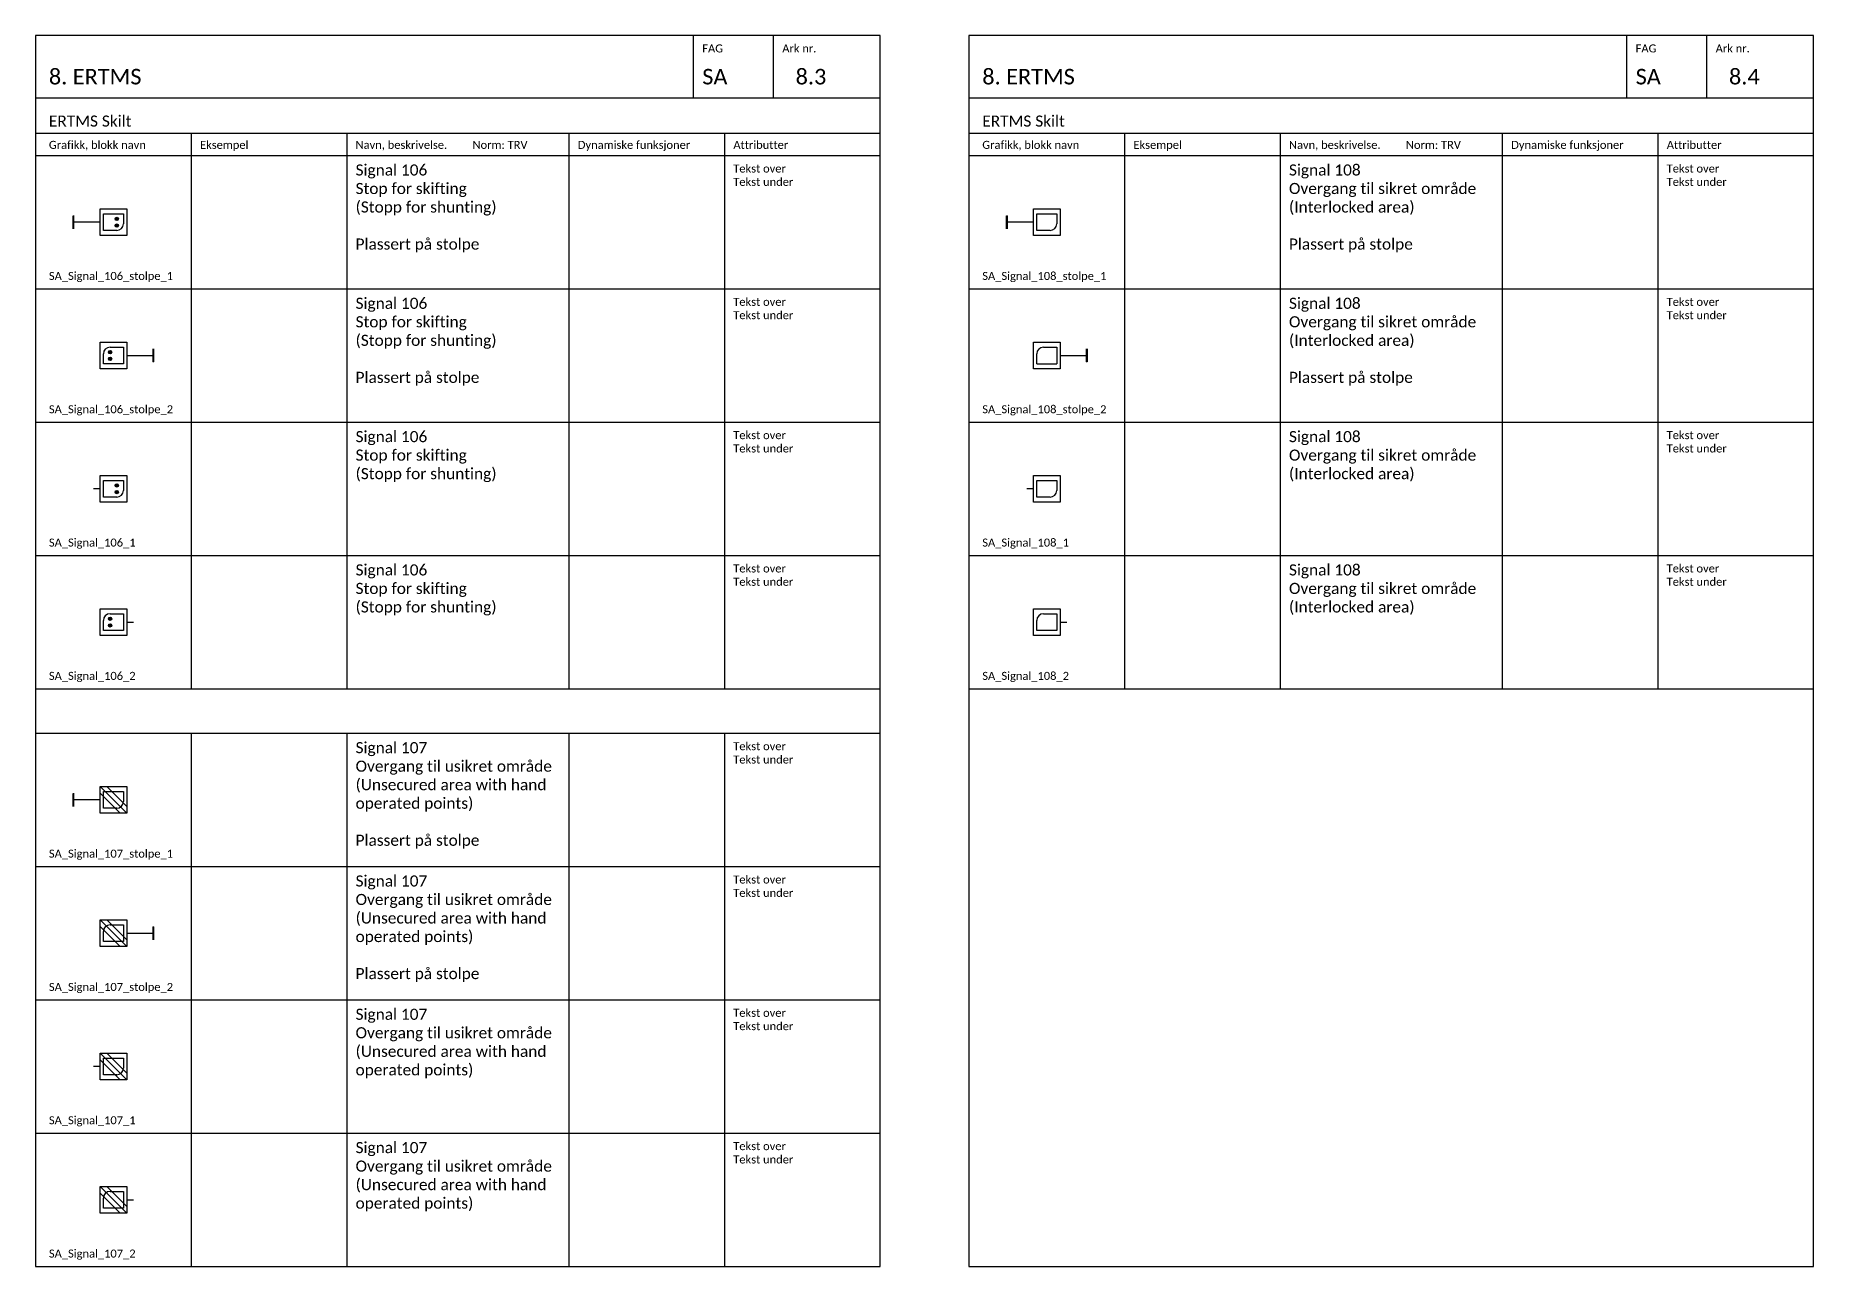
# Model space of a CAD drawing. Header units: millimetres. Extents: x -210 to 2500, y -2763 to 277.
# Drawn here: x 420 to 820, y -2149 to -1872 of the extents above; entities that cross this region are included whole.
import ezdxf
from ezdxf.enums import TextEntityAlignment as Align

# ---------------------------------------------------------------- set-up
doc = ezdxf.new("R2010")
doc.units = ezdxf.units.MM
for name, color, linetype in [('RAMME', 5, 'Continuous'), ('RAMME SYMBOLER', 4, 'Continuous'), ('RAMME TEKST', 7, 'Continuous'), ('SIG-Signaler', 2, 'Continuous'), ('SIG_ATT_Tekst25', 2, 'Continuous')]:
    doc.layers.add(name, color=color, linetype=linetype)
doc.styles.add('Calibri', font='calibri.ttf')
doc.styles.add('ISOCP', font='isocp.shx', dxfattribs={"width": 0.9})

# ---------------------------------------------------------------- blocks, each defined once
blk = doc.blocks.new('SA_Signal_106_stolpe_1')
h = blk.add_hatch(color=256)
h.dxf.hatch_style = 1
h.paths.add_polyline_path([(10.125, 0.75, 1), (9.375, 0.75, 1)])
h = blk.add_hatch(color=256)
h.dxf.hatch_style = 1
h.paths.add_polyline_path([(10.125, -0.75, 1), (9.375, -0.75, 1)])
at = {"color": 0, "linetype": 'ByBlock', "lineweight": -2}
for p, q in [((0, 1.5), (0, -1.5)), ((6.75, -1.875), (6.75, 1.875)), ((6.75, 1.875), (11.25, 1.875)), ((11.25, 1.875), (11.25, -0.375)), ((9.75, -1.875), (6.75, -1.875))]:
    blk.add_line(p, q, dxfattribs=at)
at = {"color": 0, "linetype": 'ByBlock', "lineweight": -2, "const_width": 0.5}
blk.add_lwpolyline([(0, -1.5), (0, 1.5)], dxfattribs=at)
at = {"color": 0, "linetype": 'ByBlock', "lineweight": -2}
blk.add_lwpolyline([(6, 0), (0, 0)], dxfattribs=at)
blk.add_lwpolyline([(12, -3), (6, -3), (6, 3), (12, 3)], close=True, dxfattribs=at)
for centre in [(9.75, 0.75), (9.75, -0.75)]:
    blk.add_circle(centre, 0.375)
blk.add_arc((9.75, -0.375), 1.5, 270, 0)
at = {"layer": 'SIG_ATT_Tekst25', "style": 'ISOCP', "width": 0.9}
for tag, p in [('TEKSTOVER', (9, 6)), ('TEKSTUNDER', (9, -6))]:
    blk.add_attdef(tag, text='', height=2.5, dxfattribs=at).set_placement(p, align=Align.MIDDLE_CENTER)
blk = doc.blocks.new('SA_Signal_106_stolpe_2')
h = blk.add_hatch(color=256)
h.dxf.hatch_style = 1
h.paths.add_polyline_path([(-9.375, 0.75, 1), (-10.125, 0.75, 1)])
h = blk.add_hatch(color=256)
h.dxf.hatch_style = 1
h.paths.add_polyline_path([(-9.375, -0.75, 1), (-10.125, -0.75, 1)])
at = {"color": 0, "linetype": 'ByBlock', "lineweight": -2}
for p, q in [((-11.25, -1.875), (-11.25, 0.375)), ((-9.75, 1.875), (-6.75, 1.875)), ((-6.75, 1.875), (-6.75, -1.875)), ((0, -1.5), (0, 1.5)), ((-6.75, -1.875), (-11.25, -1.875))]:
    blk.add_line(p, q, dxfattribs=at)
blk.add_lwpolyline([(-12, 3), (-6, 3), (-6, -3), (-12, -3)], close=True, dxfattribs=at)
blk.add_lwpolyline([(-6, 0), (0, 0)], dxfattribs=at)
at = {"color": 0, "linetype": 'ByBlock', "lineweight": -2, "const_width": 0.5}
blk.add_lwpolyline([(0, 1.5), (0, -1.5)], dxfattribs=at)
for centre in [(-9.75, 0.75), (-9.75, -0.75)]:
    blk.add_circle(centre, 0.375)
blk.add_arc((-9.75, 0.375), 1.5, 90, 180)
at = {"layer": 'SIG_ATT_Tekst25', "style": 'ISOCP', "width": 0.9}
for tag, p in [('TEKSTOVER', (-9, 6)), ('TEKSTUNDER', (-9, -6))]:
    blk.add_attdef(tag, text='', height=2.5, dxfattribs=at).set_placement(p, align=Align.MIDDLE_CENTER)
blk = doc.blocks.new('SA_Signal_106_1')
h = blk.add_hatch(color=256)
h.dxf.hatch_style = 1
h.paths.add_polyline_path([(5.625, 0.75, 1), (4.875, 0.75, 1)])
h = blk.add_hatch(color=256)
h.dxf.hatch_style = 1
h.paths.add_polyline_path([(5.625, -0.75, 1), (4.875, -0.75, 1)])
at = {"color": 0, "linetype": 'ByBlock', "lineweight": -2}
for p, q in [((2.25, -1.875), (2.25, 1.875)), ((2.25, 1.875), (6.75, 1.875)), ((6.75, 1.875), (6.75, -0.375)), ((5.25, -1.875), (2.25, -1.875))]:
    blk.add_line(p, q, dxfattribs=at)
blk.add_lwpolyline([(1.5, 0), (0, 0)], dxfattribs=at)
blk.add_lwpolyline([(7.5, -3), (1.5, -3), (1.5, 3), (7.5, 3)], close=True, dxfattribs=at)
for centre in [(5.25, 0.75), (5.25, -0.75)]:
    blk.add_circle(centre, 0.375)
blk.add_arc((5.25, -0.375), 1.5, 270, 0)
at = {"layer": 'SIG_ATT_Tekst25', "style": 'ISOCP', "width": 0.9}
for tag, p in [('TEKSTOVER', (4.5, 6)), ('TEKSTUNDER', (4.5, -6))]:
    blk.add_attdef(tag, text='', height=2.5, dxfattribs=at).set_placement(p, align=Align.MIDDLE_CENTER)
blk = doc.blocks.new('SA_Signal_106_2')
h = blk.add_hatch(color=256)
h.dxf.hatch_style = 1
h.paths.add_polyline_path([(-4.875, 0.75, 1), (-5.625, 0.75, 1)])
h = blk.add_hatch(color=256)
h.dxf.hatch_style = 1
h.paths.add_polyline_path([(-4.875, -0.75, 1), (-5.625, -0.75, 1)])
at = {"color": 0, "linetype": 'ByBlock', "lineweight": -2}
for p, q in [((-6.75, -1.875), (-6.75, 0.375)), ((-5.25, 1.875), (-2.25, 1.875)), ((-2.25, 1.875), (-2.25, -1.875)), ((-2.25, -1.875), (-6.75, -1.875))]:
    blk.add_line(p, q, dxfattribs=at)
blk.add_lwpolyline([(-7.5, 3), (-1.5, 3), (-1.5, -3), (-7.5, -3)], close=True, dxfattribs=at)
blk.add_lwpolyline([(-1.5, 0), (0, 0)], dxfattribs=at)
for centre in [(-5.25, 0.75), (-5.25, -0.75)]:
    blk.add_circle(centre, 0.375)
blk.add_arc((-5.25, 0.375), 1.5, 90, 180)
at = {"layer": 'SIG_ATT_Tekst25', "style": 'ISOCP', "width": 0.9}
for tag, p in [('TEKSTOVER', (-4.5, 6)), ('TEKSTUNDER', (-4.5, -6))]:
    blk.add_attdef(tag, text='', height=2.5, dxfattribs=at).set_placement(p, align=Align.MIDDLE_CENTER)
blk = doc.blocks.new('SA_Signal_107_stolpe_1')
at = {"color": 0, "linetype": 'ByBlock', "lineweight": -2}
for p, q in [((0, 1.5), (0, -1.5)), ((6.75, -1.875), (6.75, 1.875)), ((6.75, 1.875), (11.25, 1.875)), ((11.25, 1.875), (11.25, -0.375)), ((9.75, -1.875), (6.75, -1.875))]:
    blk.add_line(p, q, dxfattribs=at)
at = {"color": 0, "linetype": 'ByBlock', "lineweight": -2, "const_width": 0.5}
blk.add_lwpolyline([(0, -1.5), (0, 1.5)], dxfattribs=at)
at = {"color": 0, "linetype": 'ByBlock', "lineweight": -2}
for points in [[(6, 0), (0, 0)], [(6, 3), (12, -3)], [(6, 1.5), (10.5, -3)], [(7.5, 3), (12, -1.5)]]:
    blk.add_lwpolyline(points, dxfattribs=at)
blk.add_lwpolyline([(12, -3), (6, -3), (6, 3), (12, 3)], close=True, dxfattribs=at)
blk.add_arc((9.75, -0.375), 1.5, 270, 0)
at = {"layer": 'SIG_ATT_Tekst25', "style": 'ISOCP', "width": 0.9}
for tag, p in [('TEKSTOVER', (9, 6)), ('TEKSTUNDER', (9, -6))]:
    blk.add_attdef(tag, text='', height=2.5, dxfattribs=at).set_placement(p, align=Align.MIDDLE_CENTER)
blk = doc.blocks.new('SA_Signal_107_stolpe_2')
at = {"color": 0, "linetype": 'ByBlock', "lineweight": -2}
for p, q in [((-11.25, -1.875), (-11.25, 0.375)), ((-9.75, 1.875), (-6.75, 1.875)), ((-6.75, 1.875), (-6.75, -1.875)), ((0, -1.5), (0, 1.5)), ((-6.75, -1.875), (-11.25, -1.875))]:
    blk.add_line(p, q, dxfattribs=at)
blk.add_lwpolyline([(-12, 3), (-6, 3), (-6, -3), (-12, -3)], close=True, dxfattribs=at)
for points in [[(-6, -3), (-12, 3)], [(-7.5, -3), (-12, 1.5)], [(-6, -1.5), (-10.5, 3)], [(-6, 0), (0, 0)]]:
    blk.add_lwpolyline(points, dxfattribs=at)
at = {"color": 0, "linetype": 'ByBlock', "lineweight": -2, "const_width": 0.5}
blk.add_lwpolyline([(0, 1.5), (0, -1.5)], dxfattribs=at)
blk.add_arc((-9.75, 0.375), 1.5, 90, 180)
at = {"layer": 'SIG_ATT_Tekst25', "style": 'ISOCP', "width": 0.9}
for tag, p in [('TEKSTOVER', (-9, 6)), ('TEKSTUNDER', (-9, -6))]:
    blk.add_attdef(tag, text='', height=2.5, dxfattribs=at).set_placement(p, align=Align.MIDDLE_CENTER)
blk = doc.blocks.new('SA_Signal_107_1')
at = {"color": 0, "linetype": 'ByBlock', "lineweight": -2}
for p, q in [((2.25, -1.875), (2.25, 1.875)), ((2.25, 1.875), (6.75, 1.875)), ((6.75, 1.875), (6.75, -0.375)), ((5.25, -1.875), (2.25, -1.875))]:
    blk.add_line(p, q, dxfattribs=at)
for points in [[(1.5, 0), (0, 0)], [(1.5, 3), (7.5, -3)], [(1.5, 1.5), (6, -3)], [(3, 3), (7.5, -1.5)]]:
    blk.add_lwpolyline(points, dxfattribs=at)
blk.add_lwpolyline([(7.5, -3), (1.5, -3), (1.5, 3), (7.5, 3)], close=True, dxfattribs=at)
blk.add_arc((5.25, -0.375), 1.5, 270, 0)
at = {"layer": 'SIG_ATT_Tekst25', "style": 'ISOCP', "width": 0.9}
for tag, p in [('TEKSTOVER', (4.5, 6)), ('TEKSTUNDER', (4.5, -6))]:
    blk.add_attdef(tag, text='', height=2.5, dxfattribs=at).set_placement(p, align=Align.MIDDLE_CENTER)
blk = doc.blocks.new('SA_Signal_107_2')
at = {"color": 0, "linetype": 'ByBlock', "lineweight": -2}
for p, q in [((-6.75, -1.875), (-6.75, 0.375)), ((-5.25, 1.875), (-2.25, 1.875)), ((-2.25, 1.875), (-2.25, -1.875)), ((-2.25, -1.875), (-6.75, -1.875))]:
    blk.add_line(p, q, dxfattribs=at)
blk.add_lwpolyline([(-7.5, 3), (-1.5, 3), (-1.5, -3), (-7.5, -3)], close=True, dxfattribs=at)
for points in [[(-1.5, -3), (-7.5, 3)], [(-3, -3), (-7.5, 1.5)], [(-1.5, -1.5), (-6, 3)], [(-1.5, 0), (0, 0)]]:
    blk.add_lwpolyline(points, dxfattribs=at)
blk.add_arc((-5.25, 0.375), 1.5, 90, 180)
at = {"layer": 'SIG_ATT_Tekst25', "style": 'ISOCP', "width": 0.9}
for tag, p in [('TEKSTOVER', (-4.5, 6)), ('TEKSTUNDER', (-4.5, -6))]:
    blk.add_attdef(tag, text='', height=2.5, dxfattribs=at).set_placement(p, align=Align.MIDDLE_CENTER)
blk = doc.blocks.new('SA_Signal_108_stolpe_1')
at = {"color": 0, "linetype": 'ByBlock', "lineweight": -2}
for p, q in [((0, 1.5), (0, -1.5)), ((6.75, -1.875), (6.75, 1.875)), ((6.75, 1.875), (11.25, 1.875)), ((11.25, 1.875), (11.25, -0.375)), ((9.75, -1.875), (6.75, -1.875))]:
    blk.add_line(p, q, dxfattribs=at)
at = {"color": 0, "linetype": 'ByBlock', "lineweight": -2, "const_width": 0.5}
blk.add_lwpolyline([(0, -1.5), (0, 1.5)], dxfattribs=at)
at = {"color": 0, "linetype": 'ByBlock', "lineweight": -2}
blk.add_lwpolyline([(6, 0), (0, 0)], dxfattribs=at)
blk.add_lwpolyline([(12, -3), (6, -3), (6, 3), (12, 3)], close=True, dxfattribs=at)
blk.add_arc((9.75, -0.375), 1.5, 270, 0)
at = {"layer": 'SIG_ATT_Tekst25', "style": 'ISOCP', "width": 0.9}
for tag, p in [('TEKSTOVER', (9, 6)), ('TEKSTUNDER', (9, -6))]:
    blk.add_attdef(tag, text='', height=2.5, dxfattribs=at).set_placement(p, align=Align.MIDDLE_CENTER)
blk = doc.blocks.new('SA_Signal_108_stolpe_2')
at = {"color": 0, "linetype": 'ByBlock', "lineweight": -2}
for p, q in [((-11.25, -1.875), (-11.25, 0.375)), ((-9.75, 1.875), (-6.75, 1.875)), ((-6.75, 1.875), (-6.75, -1.875)), ((0, -1.5), (0, 1.5)), ((-11.25, -1.875), (-6.75, -1.875))]:
    blk.add_line(p, q, dxfattribs=at)
blk.add_lwpolyline([(-12, 3), (-6, 3), (-6, -3), (-12, -3)], close=True, dxfattribs=at)
blk.add_lwpolyline([(-6, 0), (0, 0)], dxfattribs=at)
at = {"color": 0, "linetype": 'ByBlock', "lineweight": -2, "const_width": 0.5}
blk.add_lwpolyline([(0, 1.5), (0, -1.5)], dxfattribs=at)
blk.add_arc((-9.75, 0.375), 1.5, 90, 180)
at = {"layer": 'SIG_ATT_Tekst25', "style": 'ISOCP', "width": 0.9}
for tag, p in [('TEKSTOVER', (-9, 6)), ('TEKSTUNDER', (-9, -6))]:
    blk.add_attdef(tag, text='', height=2.5, dxfattribs=at).set_placement(p, align=Align.MIDDLE_CENTER)
blk = doc.blocks.new('SA_Signal_108_1')
at = {"color": 0, "linetype": 'ByBlock', "lineweight": -2}
for p, q in [((2.25, -1.875), (2.25, 1.875)), ((2.25, 1.875), (6.75, 1.875)), ((6.75, 1.875), (6.75, -0.375)), ((5.25, -1.875), (2.25, -1.875))]:
    blk.add_line(p, q, dxfattribs=at)
blk.add_lwpolyline([(1.5, 0), (0, 0)], dxfattribs=at)
blk.add_lwpolyline([(7.5, -3), (1.5, -3), (1.5, 3), (7.5, 3)], close=True, dxfattribs=at)
blk.add_arc((5.25, -0.375), 1.5, 270, 0)
at = {"layer": 'SIG_ATT_Tekst25', "style": 'ISOCP', "width": 0.9}
for tag, p in [('TEKSTOVER', (4.5, 6)), ('TEKSTUNDER', (4.5, -6))]:
    blk.add_attdef(tag, text='', height=2.5, dxfattribs=at).set_placement(p, align=Align.MIDDLE_CENTER)
blk = doc.blocks.new('SA_Signal_108_2')
at = {"color": 0, "linetype": 'ByBlock', "lineweight": -2}
for p, q in [((-6.75, -1.875), (-6.75, 0.375)), ((-5.25, 1.875), (-2.25, 1.875)), ((-2.25, 1.875), (-2.25, -1.875)), ((-2.25, -1.875), (-6.75, -1.875))]:
    blk.add_line(p, q, dxfattribs=at)
blk.add_lwpolyline([(-7.5, 3), (-1.5, 3), (-1.5, -3), (-7.5, -3)], close=True, dxfattribs=at)
blk.add_lwpolyline([(-1.5, 0), (0, 0)], dxfattribs=at)
blk.add_arc((-5.25, 0.375), 1.5, 90, 180)
at = {"layer": 'SIG_ATT_Tekst25', "style": 'ISOCP', "width": 0.9}
for tag, p in [('TEKSTOVER', (-4.5, 6)), ('TEKSTUNDER', (-4.5, -6))]:
    blk.add_attdef(tag, text='', height=2.5, dxfattribs=at).set_placement(p, align=Align.MIDDLE_CENTER)

msp = doc.modelspace()

# ---------------------------------------------------------------- linework, layer by layer
at = {"layer": 'RAMME'}
for points in [[(610, -1872), (420, -1872), (420, -2149), (610, -2149)], [(820, -1872), (630, -1872), (630, -2149), (820, -2149)]]:
    msp.add_lwpolyline(points, close=True, dxfattribs=at)
for points in [[(420, -1886), (610, -1886)], [(630, -1886), (820, -1886)]]:
    msp.add_lwpolyline(points, dxfattribs=at)
at = {"layer": 'RAMME SYMBOLER'}
for p, q in [((568, -1886), (568, -1872)), ((586, -1886), (586, -1872)), ((778, -1886), (778, -1872)), ((796, -1886), (796, -1872)), ((420, -1894), (610, -1894)), ((455, -1894), (455, -2019)), ((490, -1894), (490, -2019)), ((540, -1894), (540, -2019)), ((575, -1894), (575, -2019)), ((630, -1894), (820, -1894)), ((665, -1894), (665, -2019)), ((700, -1894), (700, -2019)), ((750, -1894), (750, -2019)), ((785, -1894), (785, -2019)), ((420, -1899), (610, -1899)), ((630, -1899), (820, -1899)), ((420, -1929), (610, -1929)), ((630, -1929), (820, -1929)), ((420, -1959), (610, -1959)), ((630, -1959), (820, -1959)), ((420, -1989), (610, -1989)), ((630, -1989), (820, -1989)), ((420, -2019), (610, -2019)), ((630, -2019), (820, -2019)), ((420, -2029), (610, -2029)), ((455, -2029), (455, -2149)), ((490, -2029), (490, -2149)), ((540, -2029), (540, -2149)), ((575, -2029), (575, -2149)), ((420, -2059), (610, -2059)), ((420, -2089), (610, -2089)), ((420, -2119), (610, -2119))]:
    msp.add_line(p, q, dxfattribs=at)

# ---------------------------------------------------------------- block references
at = {"layer": 'SIG-Signaler'}
for name, p in [('SA_Signal_106_stolpe_1', (428.5, -1914)), ('SA_Signal_108_stolpe_1', (638.5, -1914)), ('SA_Signal_106_stolpe_2', (446.5, -1944)), ('SA_Signal_108_stolpe_2', (656.5, -1944)), ('SA_Signal_106_1', (433, -1974)), ('SA_Signal_108_1', (643, -1974)), ('SA_Signal_106_2', (442, -2004)), ('SA_Signal_108_2', (652, -2004)), ('SA_Signal_107_stolpe_1', (428.5, -2044)), ('SA_Signal_107_stolpe_2', (446.5, -2074)), ('SA_Signal_107_1', (433, -2104)), ('SA_Signal_107_2', (442, -2134))]:
    msp.add_blockref(name, p, dxfattribs=at)

# ---------------------------------------------------------------- texts
at = {"layer": 'RAMME TEKST', "linetype": 'ByBlock', "style": 'Calibri'}
for s, height, p in [('FAG', 1.8, (570, -1875.8)), ('Ark nr.', 1.8, (588, -1875.8)), ('FAG', 1.8, (780, -1875.8)), ('Ark nr.', 1.8, (798, -1875.8)), ('8. ERTMS', 3.5, (423, -1883)), ('SA', 3.5, (570, -1883)), ('8.3', 3.5, (591, -1883)), ('8. ERTMS', 3.5, (633, -1883)), ('SA', 3.5, (780, -1883)), ('8.4', 3.5, (801, -1883)), ('ERTMS Skilt', 2.5, (423, -1892.5)), ('ERTMS Skilt', 2.5, (633, -1892.5)), ('Grafikk, blokk navn', 1.8, (423, -1897.5)), ('Eksempel', 1.8, (457, -1897.5)), ('Navn, beskrivelse.         Norm: TRV', 1.8, (492, -1897.5)), ('Dynamiske funksjoner', 1.8, (542, -1897.5)), ('Attributter', 1.8, (577, -1897.5)), ('Grafikk, blokk navn', 1.8, (633, -1897.5)), ('Eksempel', 1.8, (667, -1897.5)), ('Navn, beskrivelse.         Norm: TRV', 1.8, (702, -1897.5)), ('Dynamiske funksjoner', 1.8, (752, -1897.5)), ('Attributter', 1.8, (787, -1897.5)), ('SA_Signal_106_stolpe_1', 1.8, (423, -1927)), ('SA_Signal_108_stolpe_1', 1.8, (633, -1927)), ('SA_Signal_106_stolpe_2', 1.8, (423, -1957)), ('SA_Signal_108_stolpe_2', 1.8, (633, -1957)), ('SA_Signal_106_1', 1.8, (423, -1987)), ('SA_Signal_108_1', 1.8, (633, -1987)), ('SA_Signal_106_2', 1.8, (423, -2017)), ('SA_Signal_108_2', 1.8, (633, -2017)), ('SA_Signal_107_stolpe_1', 1.8, (423, -2057)), ('SA_Signal_107_stolpe_2', 1.8, (423, -2087)), ('SA_Signal_107_1', 1.8, (423, -2117)), ('SA_Signal_107_2', 1.8, (423, -2147))]:
    msp.add_text(s, height=height, dxfattribs=at).set_placement(p)
at = {"layer": 'RAMME TEKST', "lineweight": -2, "char_height": 2.5, "width": 46, "attachment_point": 1, "style": 'Calibri'}
for s, insert in [('Signal 106\\PStop for skifting\\P(Stopp for shunting)\\P\\PPlassert på stolpe', (492, -1901)), ('Signal 108\\POvergang til sikret område\\P(Interlocked area)\\P\\PPlassert på stolpe', (702, -1901)), ('Signal 106\\PStop for skifting\\P(Stopp for shunting)\\P\\PPlassert på stolpe', (492, -1931)), ('Signal 108\\POvergang til sikret område\\P(Interlocked area)\\P\\PPlassert på stolpe', (702, -1931)), ('Signal 106\\PStop for skifting\\P(Stopp for shunting)', (492, -1961)), ('Signal 108\\POvergang til sikret område\\P(Interlocked area)', (702, -1961)), ('Signal 106\\PStop for skifting\\P(Stopp for shunting)', (492, -1991)), ('Signal 108\\POvergang til sikret område\\P(Interlocked area)', (702, -1991)), ('Signal 107\\POvergang til usikret område\\P(Unsecured area with hand operated points)\\P\\PPlassert på stolpe', (492, -2031)), ('Signal 107\\POvergang til usikret område\\P(Unsecured area with hand operated points)\\P\\PPlassert på stolpe', (492, -2061)), ('Signal 107\\POvergang til usikret område\\P(Unsecured area with hand operated points)', (492, -2091)), ('Signal 107\\POvergang til usikret område\\P(Unsecured area with hand operated points)', (492, -2121))]:
    msp.add_mtext(s, dxfattribs=dict(at, insert=insert))
at = {"layer": 'RAMME TEKST', "linetype": 'ByBlock', "lineweight": -2, "char_height": 1.8, "width": 26.77885, "attachment_point": 1, "style": 'Calibri'}
for insert in [(576.971, -1901.025), (786.971, -1901.025), (576.971, -1931.025), (786.971, -1931.025), (576.971, -1961.025), (786.971, -1961.025), (576.971, -1991.025), (786.971, -1991.025), (576.971, -2031.025), (576.971, -2061.025), (576.971, -2091.025), (576.971, -2121.025)]:
    msp.add_mtext('Tekst over\\PTekst under', dxfattribs=dict(at, insert=insert))

doc.saveas('drawing.dxf')
